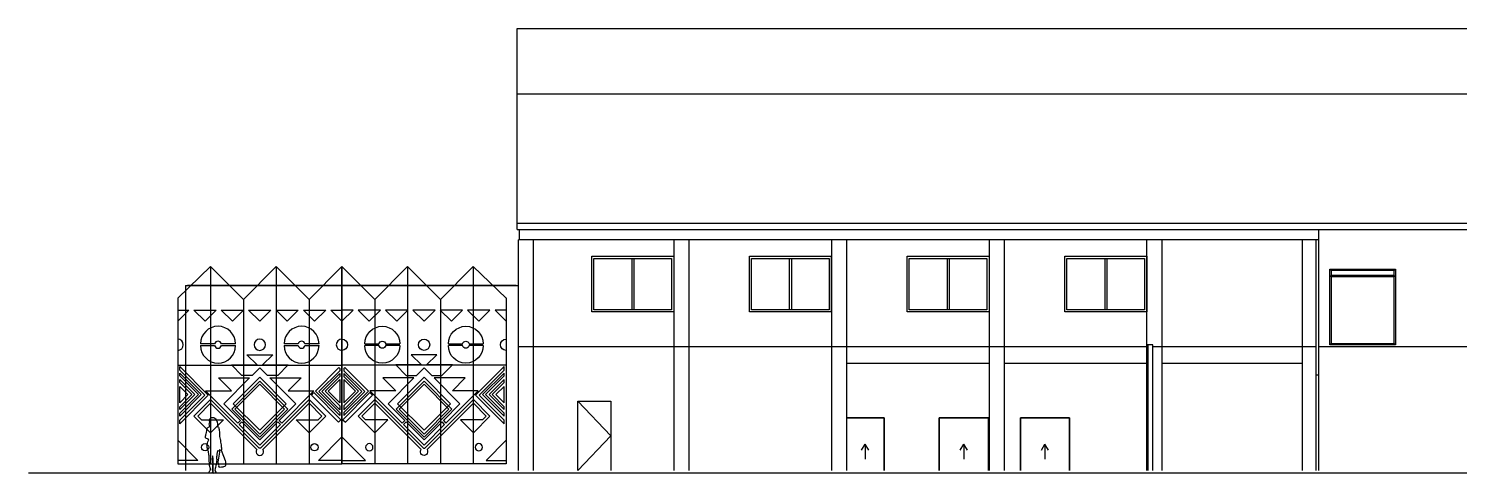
# Model space of a CAD drawing. Header units: metres. Extents: x 100.4 to 197.5, y -0.1 to 13.4.
# Drawn here: x 100.37 to 143.92, y -0.09 to 13.43 of the extents above; entities that cross this region are included whole.
import ezdxf

# ---------------------------------------------------------------- set-up
doc = ezdxf.new("R2010")
doc.units = ezdxf.units.M
for name, color, linetype in [('0-COD LOU', 7, 'Continuous'), ('0-cortes', 7, 'Continuous'), ('0-LOUVRE', 7, 'Continuous'), ('0-VENTANAS', 7, 'Continuous'), ('A-CLNG', 7, 'Continuous'), ('A-DOOR', 7, 'Continuous'), ('A-FLOR-LEVL', 7, 'Continuous'), ('A-GLAZ-CWMG', 7, 'Continuous'), ('A-ROOF', 7, 'Continuous'), ('A-WALL', 7, 'Continuous')]:
    doc.layers.add(name, color=color, linetype=linetype)

msp = doc.modelspace()

# ---------------------------------------------------------------- linework, layer by layer
at = {"color": 250, "linetype": 'CONTINUOUS'}
for p, q in [((105.904, 6.2), (105.904, 0.2)), ((107.904, 6.2), (107.904, 0.2)), ((109.904, 6.2), (109.904, 0.2)), ((109.904, 6.2), (109.904, 0.2)), ((111.904, 6.2), (111.904, 0.2)), ((113.904, 6.2), (113.904, 0.2)), ((104.904, 5.249), (104.904, 4.867)), ((114.904, 5.249), (114.904, 4.867)), ((104.904, 4.867), (105.243, 4.867)), ((105.243, 4.867), (104.904, 4.533)), ((105.737, 4.533), (105.398, 4.867)), ((105.398, 4.867), (106.077, 4.867)), ((106.077, 4.867), (105.737, 4.533)), ((106.571, 4.533), (106.231, 4.867)), ((106.231, 4.867), (106.91, 4.867)), ((106.91, 4.867), (106.571, 4.533)), ((106.904, 5.2), (106.904, 0.2)), ((107.404, 4.533), (107.065, 4.867)), ((107.065, 4.867), (107.743, 4.867)), ((107.743, 4.867), (107.404, 4.533)), ((107.898, 4.867), (108.577, 4.867)), ((108.237, 4.533), (107.898, 4.867)), ((108.577, 4.867), (108.237, 4.533)), ((108.731, 4.867), (109.41, 4.867)), ((109.071, 4.533), (108.731, 4.867)), ((108.904, 5.2), (108.904, 0.2)), ((109.41, 4.867), (109.071, 4.533)), ((109.904, 4.533), (109.564, 4.867)), ((109.564, 4.867), (109.904, 4.867)), ((110.244, 4.867), (109.904, 4.867)), ((109.905, 4.533), (110.244, 4.867)), ((111.077, 4.867), (110.399, 4.867)), ((110.399, 4.867), (110.738, 4.533)), ((110.738, 4.533), (111.077, 4.867)), ((110.904, 5.2), (110.904, 0.2)), ((111.91, 4.867), (111.232, 4.867)), ((111.232, 4.867), (111.571, 4.533)), ((111.571, 4.533), (111.91, 4.867)), ((112.065, 4.867), (112.404, 4.533)), ((112.744, 4.867), (112.065, 4.867)), ((112.404, 4.533), (112.744, 4.867)), ((112.898, 4.867), (113.238, 4.533)), ((113.577, 4.867), (112.898, 4.867)), ((112.904, 5.2), (112.904, 0.2)), ((113.238, 4.533), (113.577, 4.867)), ((113.732, 4.867), (114.071, 4.533)), ((114.41, 4.867), (113.732, 4.867)), ((114.071, 4.533), (114.41, 4.867)), ((114.904, 4.867), (114.565, 4.867)), ((114.565, 4.867), (114.904, 4.533)), ((104.904, 4.533), (104.904, 3.993)), ((114.904, 4.533), (114.904, 3.993)), ((106.03, 3.848), (105.6, 3.848)), ((105.6, 3.793), (106.03, 3.793)), ((106.665, 3.848), (106.236, 3.848)), ((106.236, 3.793), (106.665, 3.793)), ((107.324, 3.204), (107.011, 3.517)), ((107.011, 3.517), (107.797, 3.517)), ((107.797, 3.517), (107.484, 3.204)), ((108.572, 3.848), (108.143, 3.848)), ((108.143, 3.793), (108.572, 3.793)), ((109.208, 3.848), (108.778, 3.848)), ((108.778, 3.793), (109.208, 3.793)), ((110.601, 3.848), (111.03, 3.848)), ((111.03, 3.793), (110.601, 3.793)), ((111.236, 3.848), (111.665, 3.848)), ((111.665, 3.793), (111.236, 3.793)), ((112.012, 3.517), (112.324, 3.204)), ((112.797, 3.517), (112.012, 3.517)), ((112.484, 3.204), (112.797, 3.517)), ((113.144, 3.848), (113.573, 3.848)), ((113.573, 3.793), (113.144, 3.793)), ((113.779, 3.848), (114.208, 3.848)), ((114.208, 3.793), (113.779, 3.793)), ((104.904, 3.2), (109.904, 3.2)), ((104.967, 3.155), (105.835, 2.286)), ((104.967, 3.051), (104.967, 3.155)), ((105.731, 2.286), (104.967, 3.051)), ((106.859, 2.887), (106.542, 3.204)), ((106.542, 3.204), (107.324, 3.204)), ((107.404, 3.12), (107.171, 2.887)), ((107.637, 2.887), (107.404, 3.12)), ((107.484, 3.204), (108.266, 3.204)), ((108.266, 3.204), (107.949, 2.887)), ((109.096, 2.41), (109.814, 3.127)), ((109.814, 3.127), (109.842, 3.099)), ((109.842, 3.099), (109.842, 3.031)), ((114.904, 3.2), (109.904, 3.2)), ((109.995, 3.127), (109.967, 3.099)), ((109.967, 3.099), (109.967, 3.031)), ((110.712, 2.41), (109.995, 3.127)), ((112.324, 3.204), (111.542, 3.204)), ((111.542, 3.204), (111.859, 2.887)), ((112.171, 2.887), (112.404, 3.12)), ((112.404, 3.12), (112.637, 2.887)), ((113.267, 3.204), (112.484, 3.204)), ((112.95, 2.887), (113.267, 3.204)), ((114.842, 3.155), (113.973, 2.286)), ((114.078, 2.286), (114.842, 3.051)), ((114.842, 3.051), (114.842, 3.155)), ((104.967, 2.96), (105.623, 2.303)), ((104.967, 2.871), (104.967, 2.96)), ((105.534, 2.303), (104.967, 2.871)), ((104.967, 2.759), (105.423, 2.303)), ((104.967, 2.67), (104.967, 2.759)), ((105.334, 2.303), (104.967, 2.67)), ((106.542, 2.419), (106.149, 2.811)), ((106.149, 2.811), (107.095, 2.811)), ((107.095, 2.811), (106.31, 2.026)), ((106.597, 2.026), (107.404, 2.833)), ((107.171, 2.887), (106.859, 2.887)), ((107.404, 2.833), (108.211, 2.026)), ((107.949, 2.887), (107.637, 2.887)), ((108.498, 2.026), (107.713, 2.811)), ((107.713, 2.811), (108.659, 2.811)), ((108.659, 2.811), (108.266, 2.419)), ((109.842, 3.031), (109.204, 2.394)), ((109.293, 2.394), (109.842, 2.942)), ((109.842, 2.85), (109.398, 2.407)), ((109.487, 2.407), (109.842, 2.761)), ((109.842, 2.942), (109.842, 2.85)), ((109.842, 2.761), (109.842, 2.053)), ((109.967, 3.031), (110.604, 2.394)), ((110.515, 2.394), (109.967, 2.942)), ((109.967, 2.942), (109.967, 2.85)), ((109.967, 2.85), (110.41, 2.407)), ((110.321, 2.407), (109.967, 2.761)), ((109.967, 2.761), (109.967, 2.053)), ((111.149, 2.811), (111.542, 2.419)), ((112.096, 2.811), (111.149, 2.811)), ((111.31, 2.026), (112.096, 2.811)), ((112.404, 2.833), (111.597, 2.026)), ((111.859, 2.887), (112.171, 2.887)), ((113.212, 2.026), (112.404, 2.833)), ((112.637, 2.887), (112.95, 2.887)), ((113.659, 2.811), (112.713, 2.811)), ((112.713, 2.811), (113.499, 2.026)), ((113.267, 2.419), (113.659, 2.811)), ((114.842, 2.96), (114.185, 2.303)), ((114.274, 2.303), (114.842, 2.871)), ((114.842, 2.759), (114.386, 2.303)), ((114.475, 2.303), (114.842, 2.67)), ((114.842, 2.871), (114.842, 2.96)), ((114.842, 2.67), (114.842, 2.759)), ((104.967, 2.551), (105.215, 2.303)), ((104.967, 2.055), (104.967, 2.551)), ((105.623, 2.303), (104.967, 1.647)), ((105.423, 2.303), (104.967, 1.847)), ((104.967, 1.736), (105.534, 2.303)), ((105.215, 2.303), (104.967, 2.055)), ((104.967, 1.936), (105.334, 2.303)), ((105.835, 2.286), (104.967, 1.418)), ((104.967, 1.522), (105.731, 2.286)), ((106.736, 1.439), (105.756, 2.419)), ((105.756, 2.419), (106.542, 2.419)), ((109.052, 2.419), (108.072, 1.439)), ((108.266, 2.419), (109.052, 2.419)), ((108.973, 2.286), (109.052, 2.365)), ((109.797, 1.462), (108.973, 2.286)), ((109.052, 2.365), (109.876, 1.541)), ((109.842, 1.664), (109.096, 2.41)), ((109.204, 2.394), (109.842, 1.756)), ((109.842, 1.845), (109.293, 2.394)), ((109.398, 2.407), (109.842, 1.964)), ((109.842, 2.053), (109.487, 2.407)), ((110.757, 2.365), (109.933, 1.541)), ((109.967, 1.664), (110.712, 2.41)), ((110.41, 2.407), (109.967, 1.964)), ((109.967, 2.053), (110.321, 2.407)), ((110.604, 2.394), (109.967, 1.756)), ((109.967, 1.845), (110.515, 2.394)), ((110.011, 1.462), (110.836, 2.286)), ((111.542, 2.419), (110.757, 2.419)), ((110.757, 2.419), (111.736, 1.439)), ((110.836, 2.286), (110.757, 2.365)), ((113.072, 1.439), (114.052, 2.419)), ((114.052, 2.419), (113.267, 2.419)), ((113.973, 2.286), (114.842, 1.418)), ((114.842, 1.522), (114.078, 2.286)), ((114.185, 2.303), (114.842, 1.647)), ((114.842, 1.736), (114.274, 2.303)), ((114.386, 2.303), (114.842, 1.847)), ((114.842, 1.936), (114.475, 2.303)), ((114.842, 2.551), (114.593, 2.303)), ((114.593, 2.303), (114.842, 2.055)), ((114.842, 2.055), (114.842, 2.551)), ((104.967, 1.847), (104.967, 1.936)), ((105.398, 1.65), (105.903, 2.155)), ((105.903, 2.039), (105.514, 1.65)), ((105.903, 2.155), (107.383, 0.675)), ((107.313, 0.63), (105.903, 2.039)), ((106.31, 2.026), (106.816, 1.519)), ((107.404, 1.219), (106.597, 2.026)), ((108.211, 2.026), (107.404, 1.219)), ((107.425, 0.675), (108.905, 2.155)), ((108.905, 2.039), (107.495, 0.63)), ((107.992, 1.519), (108.498, 2.026)), ((108.905, 2.155), (109.41, 1.65)), ((109.294, 1.65), (108.905, 2.039)), ((109.842, 1.964), (109.842, 1.845)), ((109.842, 1.756), (109.842, 1.664)), ((109.967, 1.964), (109.967, 1.845)), ((109.967, 1.756), (109.967, 1.664)), ((110.904, 2.155), (110.399, 1.65)), ((110.514, 1.65), (110.904, 2.039)), ((112.383, 0.675), (110.904, 2.155)), ((110.904, 2.039), (112.313, 0.63)), ((111.817, 1.519), (111.31, 2.026)), ((111.597, 2.026), (112.404, 1.219)), ((112.404, 1.219), (113.212, 2.026)), ((113.905, 2.155), (112.426, 0.675)), ((112.496, 0.63), (113.905, 2.039)), ((113.499, 2.026), (112.992, 1.519)), ((114.41, 1.65), (113.905, 2.155)), ((113.905, 2.039), (114.295, 1.65)), ((114.842, 1.847), (114.842, 1.936)), ((104.967, 1.647), (104.967, 1.736)), ((104.967, 1.418), (104.967, 1.522)), ((105.903, 1.145), (105.398, 1.65)), ((105.514, 1.65), (105.625, 1.538)), ((105.625, 1.538), (106.297, 1.538)), ((106.297, 1.538), (105.903, 1.145)), ((106.816, 1.519), (106.736, 1.439)), ((106.776, 1.398), (106.857, 1.479)), ((107.404, 0.771), (106.776, 1.398)), ((106.857, 1.479), (107.404, 0.932)), ((107.404, 0.932), (107.951, 1.479)), ((108.032, 1.398), (107.404, 0.771)), ((107.951, 1.479), (108.032, 1.398)), ((108.072, 1.439), (107.992, 1.519)), ((108.905, 1.145), (108.511, 1.538)), ((108.511, 1.538), (109.183, 1.538)), ((109.41, 1.65), (108.905, 1.145)), ((109.183, 1.538), (109.294, 1.65)), ((109.876, 1.541), (109.797, 1.462)), ((109.933, 1.541), (110.011, 1.462)), ((110.399, 1.65), (110.904, 1.145)), ((110.626, 1.538), (110.514, 1.65)), ((111.297, 1.538), (110.626, 1.538)), ((110.904, 1.145), (111.297, 1.538)), ((111.736, 1.439), (111.817, 1.519)), ((111.857, 1.479), (111.777, 1.398)), ((111.777, 1.398), (112.404, 0.771)), ((112.404, 0.932), (111.857, 1.479)), ((112.952, 1.479), (112.404, 0.932)), ((112.404, 0.771), (113.032, 1.398)), ((113.032, 1.398), (112.952, 1.479)), ((112.992, 1.519), (113.072, 1.439)), ((114.183, 1.538), (113.512, 1.538)), ((113.512, 1.538), (113.905, 1.145)), ((113.905, 1.145), (114.41, 1.65)), ((114.295, 1.65), (114.183, 1.538)), ((114.842, 1.647), (114.842, 1.736)), ((114.842, 1.418), (114.842, 1.522)), ((104.904, 0.914), (105.516, 0.302)), ((109.188, 0.302), (109.904, 1.019)), ((110.621, 0.302), (109.905, 1.019)), ((114.904, 0.914), (114.292, 0.302)), ((105.516, 0.302), (104.904, 0.302)), ((109.904, 0.302), (109.188, 0.302)), ((109.904, 0.302), (110.621, 0.302)), ((114.292, 0.302), (114.904, 0.302))]:
    msp.add_line(p, q, dxfattribs=at)
msp.add_lwpolyline([(109.904, 6.2), (108.904, 5.2), (107.904, 6.2), (106.904, 5.2), (105.904, 6.2), (104.904, 5.233), (104.904, 0.2), (109.904, 0.2)], close=True, dxfattribs=at)
at = {"color": 250, "linetype": 'CONTINUOUS', "extrusion": (0, 0, -1)}
msp.add_lwpolyline([(-109.904, 6.2), (-110.904, 5.2), (-111.904, 6.2), (-112.904, 5.2), (-113.904, 6.2), (-114.904, 5.233), (-114.904, 0.2), (-109.904, 0.2)], close=True, dxfattribs=at)
at = {"color": 250, "linetype": 'CONTINUOUS'}
for centre in [(105.737, 0.702), (109.071, 0.702)]:
    msp.add_circle(centre, 0.111, dxfattribs=at)
at = {"color": 250, "linetype": 'CONTINUOUS', "extrusion": (0, 0, -1)}
for centre in [(-110.738, 0.702), (-114.071, 0.702)]:
    msp.add_circle(centre, 0.111, dxfattribs=at)
at = {"color": 250, "linetype": 'CONTINUOUS'}
for centre, radius, start, end in [((106.133, 3.848), 0.532, 0, 180), ((108.675, 3.848), 0.532, 0, 180), ((104.904, 3.821), 0.172, -90, 90), ((106.133, 3.821), 0.107, 15.0259, 164.9741), ((107.404, 3.821), 0.172, 0, 180), ((108.675, 3.821), 0.107, 15.0259, 164.9741), ((109.904, 3.821), 0.172, 90, -90), ((106.133, 3.793), 0.532, -180, 0), ((106.133, 3.821), 0.107, -164.9741, -15.0259), ((107.404, 3.821), 0.172, -180, 0), ((108.675, 3.793), 0.532, -180, 0), ((108.675, 3.821), 0.107, -164.9741, -15.0259), ((107.404, 0.566), 0.111, 145.1803, 34.8197), ((107.404, 0.58), 0.0979, 77.4947, 102.5053)]:
    msp.add_arc(centre, radius, start, end, dxfattribs=at)
at = {"color": 250, "linetype": 'CONTINUOUS', "extrusion": (0, 0, -1)}
for centre, radius, start, end in [((-111.133, 3.848), 0.532, 0, 180), ((-113.676, 3.848), 0.532, 0, 180), ((-109.904, 3.821), 0.172, 90, -90), ((-111.133, 3.821), 0.107, 15.0259, 164.9741), ((-112.404, 3.821), 0.172, 0, 180), ((-113.676, 3.821), 0.107, 15.0259, 164.9741), ((-114.904, 3.821), 0.172, -90, 90), ((-111.133, 3.793), 0.532, -180, 0), ((-111.133, 3.821), 0.107, -164.9741, -15.0259), ((-112.404, 3.821), 0.172, -180, 0), ((-113.676, 3.793), 0.532, -180, 0), ((-113.676, 3.821), 0.107, -164.9741, -15.0259), ((-112.404, 0.566), 0.111, 145.1803, 34.8197), ((-112.404, 0.58), 0.0979, 77.4947, 102.5053)]:
    msp.add_arc(centre, radius, start, end, dxfattribs=at)
at = {"layer": '0-COD LOU'}
for points in [[(109.904, 6.2), (108.904, 5.2), (107.904, 6.2), (106.904, 5.2), (105.904, 6.2), (104.904, 5.233), (104.904, 0.2), (109.904, 0.2)], [(109.904, 6.2), (110.904, 5.2), (111.904, 6.2), (112.904, 5.2), (113.904, 6.2), (114.904, 5.233), (114.904, 0.2), (109.904, 0.2)]]:
    msp.add_lwpolyline(points, close=True, dxfattribs=at)
at = {"layer": '0-cortes', "color": 251}
msp.add_lwpolyline([(105.878, 1.334), (105.87, 1.377), (105.865, 1.416), (105.876, 1.439), (105.879, 1.479), (105.874, 1.51), (105.884, 1.538), (105.885, 1.564), (105.909, 1.589), (105.925, 1.598), (105.941, 1.61), (105.972, 1.609), (106, 1.607), (106.037, 1.59), (106.061, 1.563), (106.08, 1.528), (106.09, 1.503), (106.103, 1.483), (106.107, 1.458), (106.112, 1.438), (106.118, 1.425), (106.118, 1.403), (106.116, 1.389), (106.122, 1.364), (106.119, 1.337), (106.119, 1.325), (106.132, 1.321), (106.146, 1.311), (106.156, 1.291), (106.159, 1.27), (106.164, 1.238), (106.168, 1.208), (106.173, 1.174), (106.173, 1.127), (106.179, 1.092), (106.178, 1.053), (106.18, 1.032), (106.192, 0.987), (106.202, 0.953), (106.209, 0.929), (106.208, 0.899), (106.212, 0.86), (106.22, 0.814), (106.227, 0.776), (106.227, 0.749), (106.231, 0.718), (106.236, 0.686), (106.243, 0.664), (106.241, 0.641), (106.233, 0.624), (106.228, 0.615), (106.302, 0.43), (106.323, 0.381), (106.332, 0.355), (106.348, 0.304), (106.361, 0.256), (106.362, 0.211), (106.361, 0.169), (106.357, 0.149), (106.352, 0.123), (106.325, 0.114), (106.302, 0.11), (106.278, 0.098), (106.256, 0.098), (106.235, 0.094), (106.172, 0.092), (106.157, 0.109), (106.164, 0.135), (106.161, 0.154), (106.145, 0.206), (106.139, 0.249), (106.147, 0.315), (106.155, 0.373), (106.166, 0.433), (106.197, 0.612), (106.188, 0.626), (106.179, 0.635), (106.177, 0.618), (106.175, 0.601), (106.172, 0.592), (106.16, 0.592), (106.15, 0.588), (106.121, 0.589), (106.11, 0.54), (106.099, 0.488), (106.091, 0.443), (106.088, 0.408), (106.088, 0.379), (106.089, 0.36), (106.093, 0.328), (106.089, 0.272), (106.083, 0.215), (106.068, 0.149), (106.054, 0.089), (106.045, 0.061), (106.042, 0.042), (106.04, 0.01), (106.046, -0.001), (106.048, -0.029), (106.068, -0.054), (106.073, -0.066), (106.066, -0.09), (105.986, -0.091), (105.978, -0.075), (105.983, -0.053), (105.981, -0.029), (105.981, -0.003), (105.988, 0.004), (105.985, 0.113), (105.985, 0.165), (105.982, 0.191), (105.981, 0.251), (105.986, 0.282), (105.988, 0.315), (105.985, 0.344), (105.983, 0.366), (105.979, 0.396), (105.977, 0.416), (105.977, 0.438), (105.974, 0.445), (105.969, 0.433), (105.966, 0.407), (105.962, 0.381), (105.953, 0.355), (105.957, 0.334), (105.962, 0.303), (105.968, 0.275), (105.968, 0.248), (105.97, 0.215), (105.969, 0.195), (105.966, 0.173), (105.963, 0.137), (105.96, 0.086), (105.958, 0.014), (105.967, 0.004), (105.971, -0.063), (105.957, -0.07), (105.935, -0.09), (105.854, -0.09), (105.845, -0.079), (105.854, -0.057), (105.875, -0.037), (105.887, -0.01), (105.892, -0.003), (105.894, 0.012), (105.904, 0.016), (105.906, 0.028), (105.903, 0.042), (105.87, 0.149), (105.868, 0.224), (105.861, 0.282), (105.86, 0.337), (105.861, 0.398), (105.861, 0.439), (105.856, 0.468), (105.849, 0.504), (105.847, 0.547), (105.845, 0.576), (105.829, 0.594), (105.824, 0.616), (105.821, 0.634), (105.814, 0.667), (105.804, 0.692), (105.803, 0.743), (105.796, 0.764), (105.803, 0.796), (105.814, 0.829), (105.823, 0.866), (105.832, 0.889), (105.841, 0.909), (105.848, 0.916), (105.845, 0.927), (105.847, 0.945), (105.812, 0.956), (105.786, 0.965), (105.765, 0.976), (105.758, 0.984), (105.753, 0.991), (105.753, 1.004), (105.752, 1.02), (105.752, 1.034), (105.756, 1.047), (105.761, 1.063), (105.766, 1.091), (105.77, 1.112), (105.779, 1.154), (105.788, 1.215), (105.793, 1.242), (105.802, 1.269), (105.814, 1.289), (105.827, 1.304), (105.846, 1.316), (105.862, 1.324), (105.875, 1.329), (105.878, 1.334)], dxfattribs=at)
at = {"layer": '0-LOUVRE', "color": 8, "linetype": 'CONTINUOUS'}
for points in [[(109.904, 6.2), (108.904, 5.2), (107.904, 6.2), (106.904, 5.2), (105.904, 6.2), (104.904, 5.233), (104.904, 0.2), (109.904, 0.2)], [(109.904, 6.2), (110.904, 5.2), (111.904, 6.2), (112.904, 5.2), (113.904, 6.2), (114.904, 5.233), (114.904, 0.2), (109.904, 0.2)]]:
    msp.add_lwpolyline(points, close=True, dxfattribs=at)
at = {"layer": '0-VENTANAS', "color": 8}
for p, q in [((118.726, 6.445), (118.726, 4.885)), ((118.791, 6.445), (118.791, 4.885)), ((123.524, 6.445), (123.524, 4.885)), ((123.589, 6.445), (123.589, 4.885)), ((128.326, 6.445), (128.326, 4.885)), ((128.391, 6.445), (128.391, 4.885)), ((133.126, 6.445), (133.126, 4.885)), ((133.191, 6.445), (133.191, 4.885))]:
    msp.add_line(p, q, dxfattribs=at)
for points in [[(117.511, 6.51), (120.006, 6.51), (120.006, 4.82), (117.511, 4.82)], [(117.576, 6.445), (119.941, 6.445), (119.941, 4.885), (117.576, 4.885)], [(122.309, 6.51), (124.804, 6.51), (124.804, 4.82), (122.309, 4.82)], [(122.374, 6.445), (124.739, 6.445), (124.739, 4.885), (122.374, 4.885)], [(127.111, 6.51), (129.606, 6.51), (129.606, 4.82), (127.111, 4.82)], [(127.176, 6.445), (129.541, 6.445), (129.541, 4.885), (127.176, 4.885)], [(131.911, 6.51), (134.406, 6.51), (134.406, 4.82), (131.911, 4.82)], [(131.976, 6.445), (134.341, 6.445), (134.341, 4.885), (131.976, 4.885)], [(107.404, 1.013), (106.556, 1.861), (107.404, 2.71), (108.253, 1.861)], [(107.404, 1.105), (106.648, 1.861), (107.404, 2.618), (108.161, 1.861)], [(112.404, 1.013), (111.556, 1.861), (112.404, 2.71), (113.253, 1.861)], [(112.404, 1.105), (111.648, 1.861), (112.404, 2.618), (113.161, 1.861)]]:
    msp.add_lwpolyline(points, close=True, dxfattribs=at)
at = {"layer": 'A-CLNG'}
msp.add_line((139.566, 2.9), (139.636, 2.9), dxfattribs=at)
at = {"layer": 'A-DOOR', "linetype": 'CONTINUOUS'}
for p, q in [((117.091, 2.1), (118.091, 1.05)), ((118.091, 1.05), (117.091, 0)), ((125.726, 0.609), (125.836, 0.8)), ((125.836, 0.8), (125.836, 0.34)), ((125.946, 0.609), (125.836, 0.8)), ((128.726, 0.609), (128.836, 0.8)), ((128.836, 0.8), (128.836, 0.34)), ((128.946, 0.609), (128.836, 0.8)), ((131.199, 0.609), (131.309, 0.8)), ((131.309, 0.8), (131.309, 0.34)), ((131.419, 0.609), (131.309, 0.8))]:
    msp.add_line(p, q, dxfattribs=at)
at = {"layer": 'A-DOOR'}
for p, q in [((126.411, 1.6), (125.266, 1.6)), ((126.411, 0), (126.411, 1.6)), ((128.086, 1.6), (128.086, 0)), ((129.586, 1.6), (128.086, 1.6)), ((129.586, 0), (129.586, 1.6)), ((130.559, 1.6), (130.559, 0)), ((132.059, 1.6), (130.559, 1.6)), ((132.059, 0), (132.059, 1.6))]:
    msp.add_line(p, q, dxfattribs=at)
at = {"layer": 'A-FLOR-LEVL', "color": 4}
msp.add_line((197.526, -0.09), (100.366, -0.09), dxfattribs=at)
at = {"layer": 'A-GLAZ-CWMG'}
for p, q in [((140.019, 6.08), (140.019, 6.12)), ((140.019, 6.12), (140.019, 5.9)), ((141.939, 6.12), (141.939, 6.08)), ((141.939, 5.9), (141.939, 6.12)), ((141.939, 6.08), (140.019, 6.08)), ((140.019, 5.88), (140.019, 5.92)), ((141.939, 5.92), (140.019, 5.92)), ((140.019, 5.9), (140.019, 3.82)), ((141.939, 5.88), (140.019, 5.88)), ((141.939, 5.92), (141.939, 5.88)), ((141.939, 3.82), (141.939, 5.9)), ((140.019, 3.82), (140.019, 3.86)), ((140.019, 3.86), (141.939, 3.86)), ((141.939, 3.86), (141.939, 3.82))]:
    msp.add_line(p, q, dxfattribs=at)
at = {"layer": 'A-ROOF'}
for p, q in [((115.236, 13.43), (188.066, 13.43)), ((115.236, 7.325), (115.236, 13.43)), ((115.236, 11.451), (188.066, 11.451)), ((115.236, 7.512), (168.566, 7.512)), ((115.236, 7.325), (168.566, 7.325))]:
    msp.add_line(p, q, dxfattribs=at)
at = {"layer": 'A-WALL'}
for p, q in [((139.636, 7.01), (115.276, 7.01)), ((115.276, 0), (115.276, 7.01)), ((115.306, 7.01), (115.306, 7.325)), ((115.736, 0), (115.736, 7.01)), ((120.006, 7.01), (120.006, 0)), ((120.466, 7.01), (120.466, 0)), ((124.806, 7.01), (124.806, 0)), ((125.266, 7.01), (125.266, 0)), ((129.606, 7.01), (129.606, 0)), ((130.066, 7.01), (130.066, 0)), ((134.406, 0), (134.406, 7.01)), ((134.866, 7.01), (134.866, 0)), ((139.136, 7.01), (139.136, 0)), ((139.566, 0), (139.566, 7.01)), ((139.636, 7.325), (139.636, 0)), ((139.979, 3.82), (139.979, 6.12)), ((139.979, 6.12), (141.979, 6.12)), ((141.979, 6.12), (141.979, 3.82)), ((134.436, 3.76), (115.276, 3.76)), ((134.596, 3.82), (134.406, 3.82)), ((134.436, 3.82), (134.436, 0)), ((134.596, 0), (134.596, 3.82)), ((139.566, 3.76), (134.596, 3.76)), ((168.566, 3.76), (139.636, 3.76)), ((141.979, 3.82), (139.979, 3.82)), ((125.266, 3.26), (129.606, 3.26)), ((130.066, 3.26), (134.406, 3.26)), ((134.866, 3.26), (139.136, 3.26)), ((117.091, 0), (117.091, 2.1)), ((117.091, 2.1), (118.091, 2.1)), ((118.091, 2.1), (118.091, 0)), ((125.266, 1.6), (126.411, 1.6)), ((126.411, 1.6), (126.411, 0)), ((128.086, 0), (128.086, 1.6)), ((128.086, 1.6), (129.586, 1.6)), ((129.586, 1.6), (129.586, 0)), ((130.559, 0), (130.559, 1.6)), ((130.559, 1.6), (132.059, 1.6)), ((132.059, 1.6), (132.059, 0))]:
    msp.add_line(p, q, dxfattribs=at)
at = {"layer": 'A-WALL', "color": 11}
for p, q in [((105.146, 5.62), (105.146, 0)), ((105.146, 5.62), (115.276, 5.62)), ((115.206, 5.62), (105.206, 5.62))]:
    msp.add_line(p, q, dxfattribs=at)

doc.saveas('drawing.dxf')
